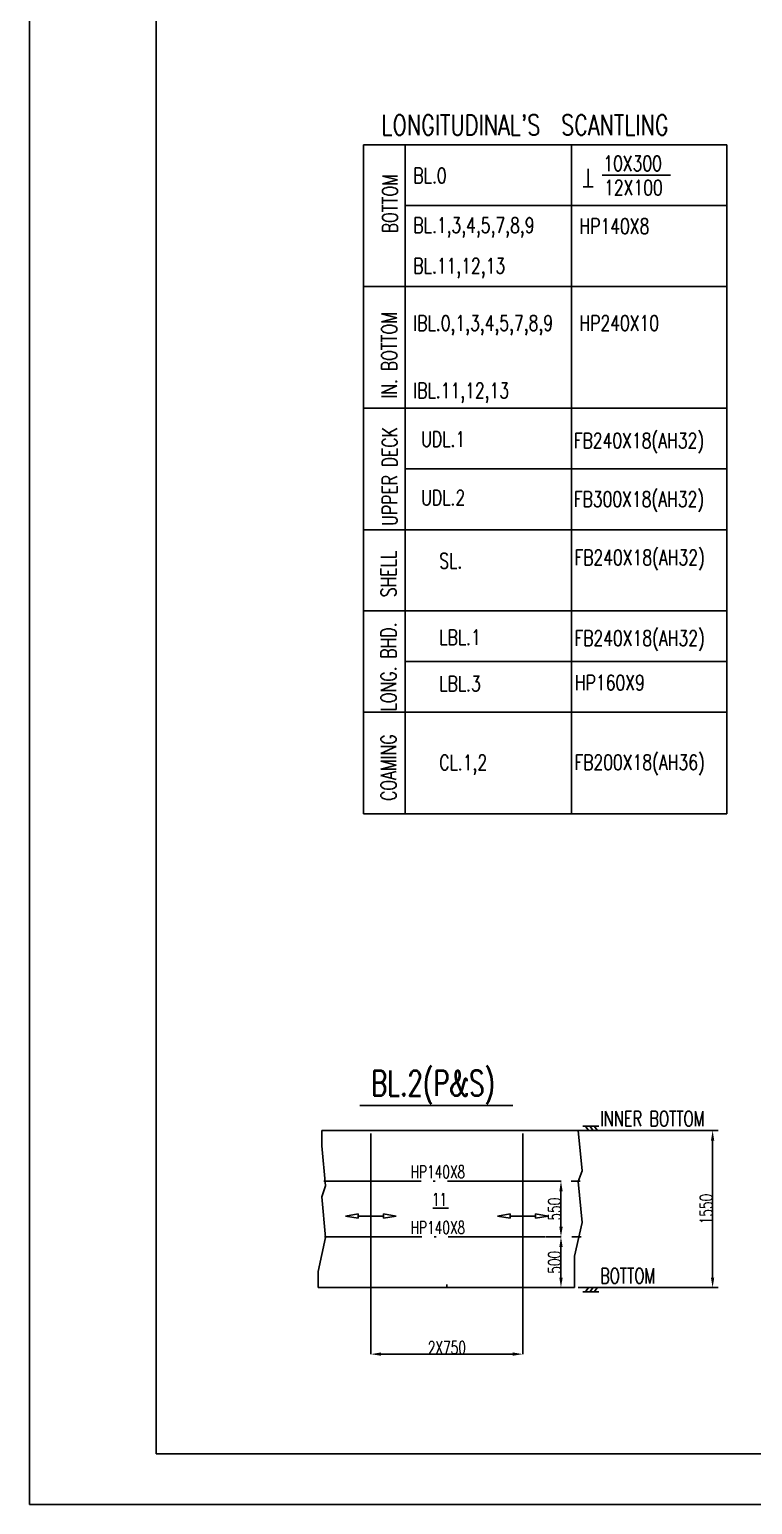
# Model space of a CAD drawing. Extents: x 419539 to 461689, y -54179 to -24379.
# Drawn here: x 419589 to 426725, y -54129 to -39580 of the extents above; entities that cross this region are included whole.
import ezdxf

# ---------------------------------------------------------------- set-up
doc = ezdxf.new("R2010")
doc.units = 0
doc.header["$LTSCALE"] = 40
doc.header["$MEASUREMENT"] = 0
doc.linetypes.add('ACAD_ISO04W100', pattern=[30.5, 24, -3, 0.5, -3])
doc.layers.get('0').update_dxf_attribs({"linetype": 'CONTINUOUS'})
doc.layers.get('DEFPOINTS').update_dxf_attribs({"linetype": 'CONTINUOUS'})
for name, color, linetype in [('BT_ENG', 7, 'CONTINUOUS'), ('C-CEN', 4, 'ACAD_ISO04W100'), ('C-CON', 4, 'CONTINUOUS'), ('CON-SIGN', 5, 'CONTINUOUS'), ('Y-CON', 2, 'CONTINUOUS')]:
    doc.layers.add(name, color=color, linetype=linetype)
doc.styles.add('ROMANS', font='romans.shx', dxfattribs={"width": 0.7, "height": 125})
doc.dimstyles.new('DM-50', dxfattribs={"dimscale": 0, "dimtxt": 2, "dimasz": 100, "dimexe": 1, "dimexo": 0, "dimgap": 1, "dimtad": 1, "dimdec": 0, "dimzin": 0, "dimdsep": 46, "dimtxsty": 'ROMANS', "dimcen": 0, "dimadec": 0, "dimazin": 0, "dimtfac": 1.666667, "dimtdec": 0, "dimtmove": 2, "dimatfit": 3, "dimfxl": 1, "dimtolj": 1, "dimtzin": 12, "dimarcsym": 0})

# ---------------------------------------------------------------- blocks, each defined once
blk = doc.blocks.new('*D2')
at = {"color": 0, "linetype": 'ByBlock', "transparency": 16777216}
for p, q in [((422958, -51960), (422958, -52647)), ((424458, -51990), (424458, -52647)), ((423058, -52646), (424358, -52646))]:
    blk.add_line(p, q, dxfattribs=at)
for points in [[(423058, -52629), (423058, -52662), (422958, -52646)], [(424358, -52629), (424358, -52662), (424458, -52646)]]:
    blk.add_solid(points, dxfattribs=at)
at = {"layer": 'DEFPOINTS', "color": 0, "linetype": 'ByBlock', "transparency": 16777216}
for p in [(422958, -51960), (424458, -51990), (424458, -52646)]:
    blk.add_point(p, dxfattribs=at)
at = {"color": 0, "linetype": 'ByBlock', "transparency": 16777216, "insert": (423708, -52582), "char_height": 125, "attachment_point": 5, "style": 'ROMANS'}
blk.add_mtext('\\A1;2X750', dxfattribs=at)
blk = doc.blocks.new('_CLOSEDBLANK')
at = {"color": 0, "linetype": 'ByBlock'}
for p, q in [((-1, 0.17), (0, 0)), ((-1, 0.17), (-1, -0.17)), ((0, 0), (-1, -0.17))]:
    blk.add_line(p, q, dxfattribs=at)
blk = doc.blocks.new('*D3')
at = {"color": 0, "linetype": 'ByBlock', "transparency": 16777216}
for p, q in [((426385, -50440), (426330, -50440)), ((426331, -51890), (426331, -50540)), ((426385, -51990), (426330, -51990))]:
    blk.add_line(p, q, dxfattribs=at)
for points in [[(426314, -50540), (426347, -50540), (426331, -50440)], [(426314, -51890), (426347, -51890), (426331, -51990)]]:
    blk.add_solid(points, dxfattribs=at)
at = {"layer": 'DEFPOINTS', "color": 0, "linetype": 'ByBlock', "transparency": 16777216}
for p in [(426331, -50440), (426385, -50440), (426385, -51990)]:
    blk.add_point(p, dxfattribs=at)
at = {"color": 0, "linetype": 'ByBlock', "transparency": 16777216, "insert": (426267, -51215), "char_height": 125, "attachment_point": 5, "rotation": 90, "style": 'ROMANS'}
blk.add_mtext('\\A1;1550', dxfattribs=at)
blk = doc.blocks.new('*D4')
at = {"color": 0, "linetype": 'ByBlock', "transparency": 16777216}
for p, q in [((424674, -50940), (424835, -50940)), ((424834, -51390), (424834, -51040))]:
    blk.add_line(p, q, dxfattribs=at)
for points in [[(424818, -51040), (424851, -51040), (424834, -50940)], [(424818, -51390), (424851, -51390), (424834, -51490)]]:
    blk.add_solid(points, dxfattribs=at)
at = {"layer": 'DEFPOINTS', "color": 0, "linetype": 'ByBlock', "transparency": 16777216}
for p in [(424674, -50940), (424834, -50940), (424679, -51490)]:
    blk.add_point(p, dxfattribs=at)
at = {"color": 0, "linetype": 'ByBlock', "transparency": 16777216, "insert": (424771, -51215), "char_height": 125, "attachment_point": 5, "rotation": 90, "style": 'ROMANS'}
blk.add_mtext('\\A1;550', dxfattribs=at)
blk = doc.blocks.new('*D5')
at = {"color": 0, "linetype": 'ByBlock', "transparency": 16777216}
for p, q in [((424687, -51490), (424835, -51490)), ((424834, -51890), (424834, -51590)), ((424615, -51990), (424835, -51990))]:
    blk.add_line(p, q, dxfattribs=at)
for points in [[(424818, -51590), (424851, -51590), (424834, -51490)], [(424818, -51890), (424851, -51890), (424834, -51990)]]:
    blk.add_solid(points, dxfattribs=at)
at = {"layer": 'DEFPOINTS', "color": 0, "linetype": 'ByBlock', "transparency": 16777216}
for p in [(424687, -51490), (424834, -51490), (424615, -51990)]:
    blk.add_point(p, dxfattribs=at)
at = {"color": 0, "linetype": 'ByBlock', "transparency": 16777216, "insert": (424771, -51740), "char_height": 125, "attachment_point": 5, "rotation": 90, "style": 'ROMANS'}
blk.add_mtext('\\A1;500', dxfattribs=at)

msp = doc.modelspace()

# ---------------------------------------------------------------- linework, layer by layer
at = {"color": 2}
for p, q in [((420838.7, -24929), (420838.7, -53629)), ((422886.2, -40716.7), (426469.8, -40716.7)), ((422886.2, -40716.7), (422886.2, -47315.3)), ((426469.8, -40716.7), (426469.8, -47315.3)), ((425101.7, -40954.5), (425101.7, -41130.9)), ((425051.7, -41130.9), (425151.7, -41130.9)), ((422886.2, -42115.3), (426469.8, -42115.3)), ((422886.2, -43315.3), (426469.8, -43315.3)), ((422886.2, -44515.3), (426469.8, -44515.3)), ((422886.2, -45315.3), (426469.8, -45315.3)), ((422886.2, -46315.3), (426469.8, -46315.3)), ((422886.2, -47315.3), (426469.8, -47315.3)), ((420838.7, -53629), (461138.7, -53629))]:
    msp.add_line(p, q, dxfattribs=at)
at = {"color": 7}
for p, q in [((423297.8, -40716.7), (423297.8, -45191)), ((424938.9, -40716.7), (424938.9, -47315.3)), ((425242.2, -41016.5), (425914.3, -41016.5)), ((423297.8, -41316.7), (426469.8, -41316.7)), ((423297.8, -43915.3), (426469.8, -43915.3)), ((423297.8, -44458.3), (423297.8, -47315.3))]:
    msp.add_line(p, q, dxfattribs=at)
for p, q in [((423297.8, -45815.3), (426469.8, -45815.3)), ((422474.3, -50589.9), (422474.3, -50439.9)), ((425209, -50397.7), (425048.4, -50397.7)), ((425106.4, -50439.9), (425075.8, -50397.7)), ((425150.6, -50439.9), (425120, -50397.7)), ((425193.5, -50439.9), (425162.9, -50397.7)), ((424966.8, -51839.9), (424966.8, -51989.9)), ((425209, -52032.1), (425048.4, -52032.1)), ((425106.4, -51989.9), (425075.8, -52032.1)), ((425150.6, -51989.9), (425120, -52032.1)), ((425193.5, -51989.9), (425162.9, -52032.1))]:
    msp.add_line(p, q)
at = {"layer": 'BT_ENG'}
for p, q in [((419588.7, -24429), (419588.7, -54129)), ((419588.7, -54129), (461638.7, -54129))]:
    msp.add_line(p, q, dxfattribs=at)
at = {"layer": 'C-CEN'}
for p, q in [((422493.3, -50939.9), (425023.3, -50939.9)), ((422501.9, -51489.9), (425031.9, -51489.9))]:
    msp.add_line(p, q, dxfattribs=at)
at = {"layer": 'C-CON'}
for p, q in [((425004.3, -50439.9), (426385, -50439.9)), ((423569.6, -51207.2), (423725.2, -51207.2)), ((423708, -51959.9), (423708, -51989.9)), ((424458, -51959.9), (424458, -51989.9)), ((424458, -51959.9), (424458, -51989.9)), ((425004.3, -51989.9), (426385, -51989.9))]:
    msp.add_line(p, q, dxfattribs=at)
for points in [[(425004.3, -50439.9), (425041.8, -50837.2), (425004.3, -50944), (425041.8, -51345.9), (424966.8, -51680.4), (424966.8, -51839.9)], [(422474.3, -50589.9), (422511.8, -50987.2), (422474.3, -51094), (422511.8, -51495.9), (422436.8, -51830.4), (422436.8, -51989.9)]]:
    msp.add_lwpolyline(points, dxfattribs=at)
at = {"layer": 'CON-SIGN', "color": 1}
for points in [[(422832.2, -51284.5), (422958, -51284.5)], [(423083.8, -51284.5), (422958, -51284.5)], [(424332.2, -51284.5), (424458, -51284.5)], [(424583.8, -51284.5), (424458, -51284.5)]]:
    msp.add_lwpolyline(points, dxfattribs=at)
at = {"layer": 'Y-CON'}
for p, q in [((422849.6, -50195.1), (424358.2, -50195.1)), ((422474.3, -50439.9), (425004.3, -50439.9)), ((422958, -50469.9), (422958, -51959.9)), ((424458, -50469.9), (424458, -51959.9)), ((422838, -50939.9), (422958, -50939.9)), ((424338, -50939.9), (424458, -50939.9)), ((422838, -51489.9), (422958, -51489.9)), ((424338, -51489.9), (424458, -51489.9)), ((422436.8, -51989.9), (424966.8, -51989.9))]:
    msp.add_line(p, q, dxfattribs=at)

# ---------------------------------------------------------------- block references
at = {"layer": 'CON-SIGN', "color": 1, "yscale": 125, "zscale": 125}
for p, xscale in [((422707.2, -51284.5), -125), ((423208.8, -51284.5), 125), ((424207.2, -51284.5), -125), ((424708.8, -51284.5), 125)]:
    msp.add_blockref('_CLOSEDBLANK', p, dxfattribs=dict(at, xscale=xscale))

# ---------------------------------------------------------------- texts
at = {"color": 2, "style": 'ROMANS', "width": 0.75}
msp.add_text("LONGITUDINAL'S  SCANTLING", height=200, dxfattribs=at).set_placement((423061.4, -40623.2))
at = {"color": 7, "style": 'ROMANS', "width": 0.75}
for s, p in [('10X300', (425251.9, -40976.4)), ('BL.0', (423377.5, -41096.3)), ('12X100', (425260.1, -41215.4)), ('BL.1,3,4,5,7,8,9', (423377.5, -41585.9)), ('HP140X8', (425016.9, -41595)), ('BL.11,12,13', (423377.3, -41986.1)), ('IBL.0,1,3,4,5,7,8,9', (423377.5, -42551.1)), ('HP240X10', (425016.9, -42551.2)), ('IBL.11,12,13', (423377.3, -43215.7)), ('UDL.1', (423454.8, -43695.6)), ('FB240X18(AH32)', (424960.7, -43710.4)), ('UDL.2', (423454.8, -44272.7)), ('FB300X18(AH32)', (424960.7, -44287.5)), ('SL.', (423633.2, -44896)), ('FB240X18(AH32)', (424967, -44863.7)), ('LBL.1', (423633.2, -45651.3)), ('FB240X18(AH32)', (424967, -45658.8)), ('LBL.3', (423633.2, -46107.5)), ('HP160X9', (424972.1, -46098)), ('CL.1,2', (423633.2, -46885.7)), ('FB200X18(AH36)', (424967, -46884))]:
    msp.add_text(s, height=150, dxfattribs=at).set_placement(p)
for s, p in [('BOTTOM', (423221.6, -41589.9)), ('IN. BOTTOM', (423214.5, -43220.5)), ('UPPER DECK', (423218.8, -44476.4)), ('SHELL', (423207.7, -45179.9)), ('LONG. BHD.', (423207.7, -46306.9)), ('COAMING', (423207.7, -47189))]:
    msp.add_text(s, height=150, rotation=90, dxfattribs=at).set_placement(p)
at = {"style": 'ROMANS', "width": 0.7}
for s, p in [('HP140X8', (423351.8, -50910)), ('11', (423559.6, -51182.3)), ('HP140X8', (423351.8, -51460))]:
    msp.add_text(s, height=125, dxfattribs=at).set_placement(p)
at = {"layer": 'Y-CON', "style": 'ROMANS', "width": 0.7}
msp.add_text('BL.2(P&S)', height=250, dxfattribs=at).set_placement((422960, -50097.1))
at = {"layer": 'Y-CON', "color": 7, "style": 'ROMANS', "width": 0.7}
for s, p in [('INNER BOTTOM', (425221.2, -50398.6)), ('BOTTOM', (425221.2, -51948.6))]:
    msp.add_text(s, height=150, dxfattribs=at).set_placement(p)

# ---------------------------------------------------------------- dimensions: what is measured, and where the dimension line sits
at = {"layer": 'C-CON'}
for base, p1, p2, override, picture, middle in [((426330.6, -50439.9), (426385, -51989.9), (426385, -50439.9), {"dimscale": 1}, '*D3', (426267.1, -51214.9)), ((424834.4, -50939.9), (424679.4, -51489.9), (424673.7, -50939.9), {"dimscale": 1, "dimse1": 1}, '*D4', (424770.9, -51214.9)), ((424834.4, -51489.9), (424614.6, -51989.9), (424687.2, -51489.9), {"dimscale": 1}, '*D5', (424770.9, -51739.9))]:
    dim = msp.add_linear_dim(base=base, p1=p1, p2=p2, angle=90, dimstyle='DM-50', override=override, dxfattribs=at)
    dim.commit()
    dim.dimension.update_dxf_attribs({"geometry": picture, "text_midpoint": middle})
dim = msp.add_linear_dim(base=(424458, -52645.7), p1=(422958, -51959.9), p2=(424458, -51989.9), text='2X750', dimstyle='DM-50', override={"dimscale": 1}, dxfattribs=at)
dim.commit()
dim.dimension.update_dxf_attribs({"geometry": '*D2', "text_midpoint": (423708, -52582.2)})

doc.saveas('drawing.dxf')
